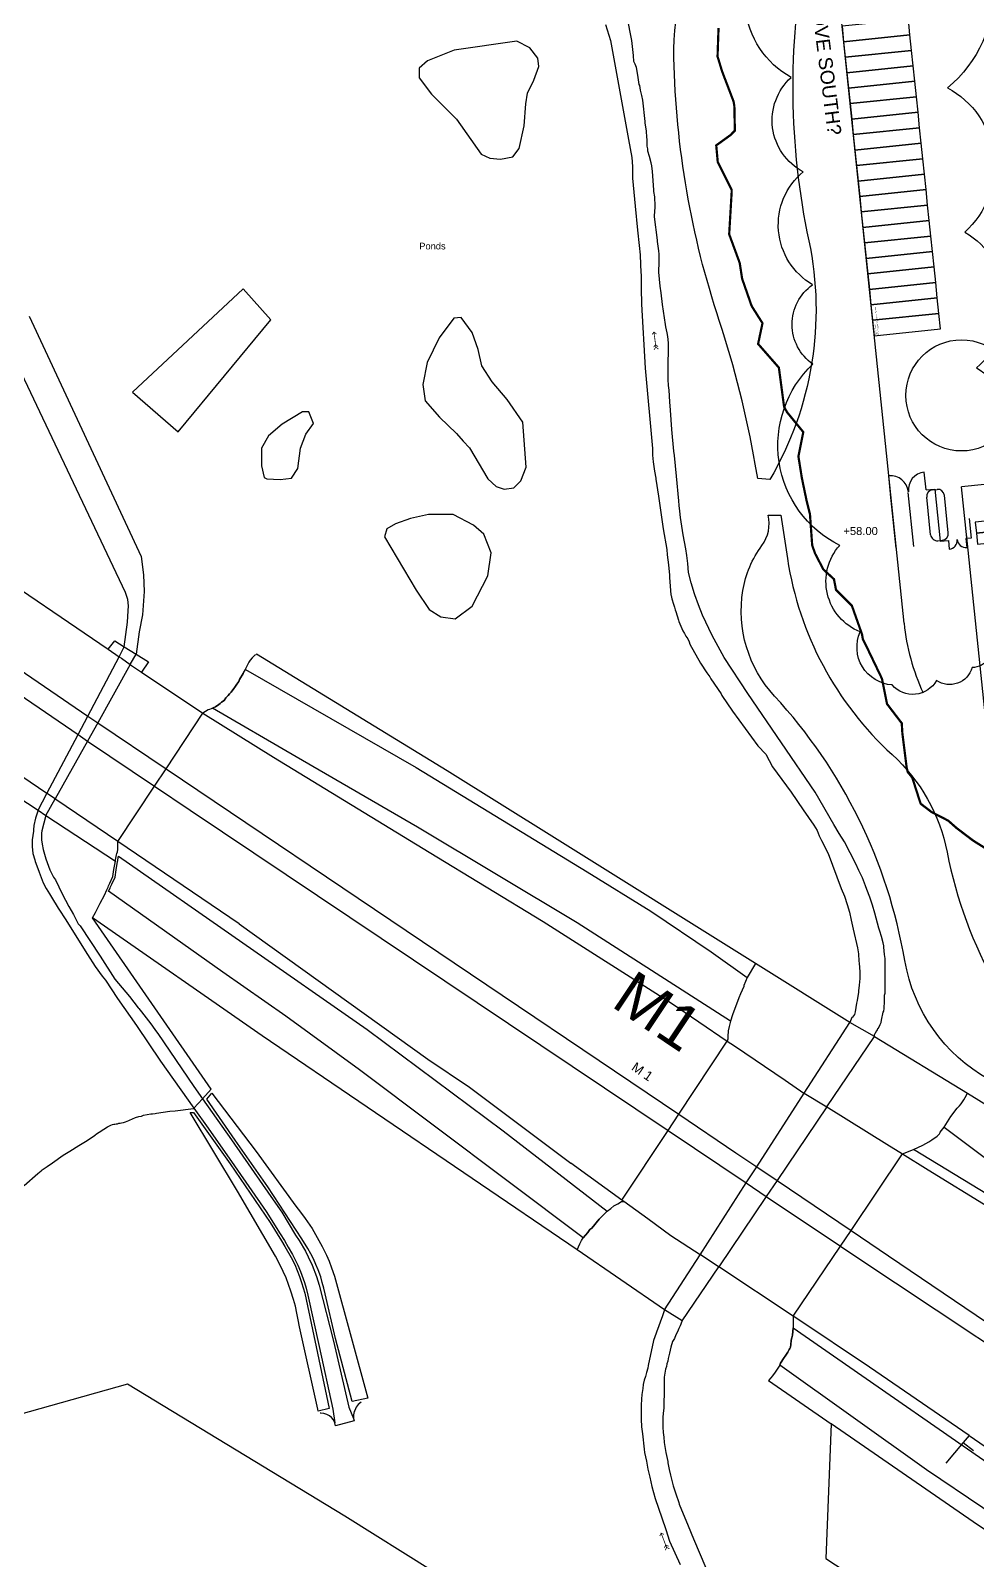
# Model space of a CAD drawing. Header units: millimetres. Extents: x 111502 to 977541, y 8702 to 1044108.
# Drawn here: x 488641.7 to 488854.7, y 241031.7 to 241375.8 of the extents above; entities that cross this region are included whole.
import ezdxf

# ---------------------------------------------------------------- set-up
doc = ezdxf.new("R2010")
doc.units = ezdxf.units.MM
doc.header["$LTSCALE"] = 0.25
doc.linetypes.add('DASHED2', pattern=[9.525, 6.35, -3.175])
for name, color, linetype in [('E HVSS As Laid HV', 10, 'Continuous'), ('X HVSS Site Background', 8, 'Continuous'), ('X HVSS Site Outline', 210, 'Continuous')]:
    doc.layers.add(name, color=color, linetype=linetype)
doc.styles.add('Arial', font='arial.ttf')
doc.styles.add('OS Master Map$1$Standard', font='txt')
doc.styles.add('Proposed Employment Area - 11-089-MP013-01a$0$1000T18R', font='arial.ttf', dxfattribs={"height": 1800})
doc.styles.add('Proposed Employment Area - 11-089-MP013-01a$0$1250T25R', font='arial.ttf', dxfattribs={"height": 3125})
doc.styles.add('Proposed Employment Area - 11-089-MP013-01a$0$Standard', font='txt')

# ---------------------------------------------------------------- blocks, each defined once
blk = doc.blocks.new('Proposed Commercial Boundary - 09.02.22')
at = {"layer": 'X HVSS Site Outline', "const_width": 500}
blk.add_lwpolyline([(488859412, 241190000), (488853636, 241193636), (488850000, 241196400), (488848085, 241198085), (488844375, 241200000), (488841892, 241201892), (488840000, 241207778), (488839000, 241209000), (488838750, 241210000), (488837778, 241217778), (488837647, 241220000), (488834333, 241224333), (488833200, 241230000), (488830000, 241236667), (488828889, 241238889), (488828710, 241240000), (488826429, 241246429), (488822857, 241250000), (488822400, 241252400), (488820000, 241254615), (488818158, 241258158), (488817500, 241260000), (488817000, 241267000), (488816250, 241270000), (488815172, 241275172), (488814400, 241280000), (488815500, 241285500), (488811818, 241290000), (488811176, 241291176), (488810000, 241300000), (488805333, 241305333), (488806316, 241310000), (488803871, 241313871), (488801739, 241320000), (488801189, 241323562), (488798824, 241330000), (488799375, 241339375), (488799375, 241340000), (488796250, 241346250), (488795909, 241350000), (488799140, 241352334), (488800102, 241353321), (488799989, 241358895), (488799779, 241359972), (488797239, 241366626), (488796207, 241370000), (488796429, 241376429)], dxfattribs=at)
blk = doc.blocks.new('commercial background')
at = {"layer": 'X HVSS Site Background'}
for p, q in [((325.47, 771.58), (300.67, 1010.3)), ((330.45, 801.55), (330.03, 805.56)), ((372.19, 805.76), (338.37, 802.24)), ((322.44, 800.72), (322.02, 804.73)), ((339.56, 790.81), (338.37, 802.24)), ((323.72, 788.43), (322.45, 800.59)), ((327.7, 788.84), (326.43, 801)), ((331.44, 791.47), (330.57, 799.93)), ((331.9, 801.57), (332.9, 801.68)), ((335.42, 791.88), (334.54, 800.34)), ((339.47, 791.62), (344.58, 742.45)), ((333.09, 790.13), (334.09, 790.24)), ((335.44, 790.18), (335.64, 788.21)), ((339.38, 790.59), (339.58, 788.62))]:
    blk.add_line(p, q, dxfattribs=at)
at = {"layer": 'X HVSS Site Background', "flags": 128}
for points in [[(286.47, 1032.75, -0.520567), (308.79, 1027.04, -0.520567), (322.93, 1005.47, -0.520567), (326.85, 977.65, -0.520567), (332.11, 937.03, -0.520567), (335.23, 892.04, -0.520567), (339.12, 859.56, -0.520567), (341.77, 829.03, -0.520567), (343.54, 802.02, -0.520567)], [(345.04, 767.74, -0.520567), (340.76, 761.6, -0.520567), (332.78, 758.7, -0.520567), (322.8, 757.67, -0.520567), (315.61, 769.61, -0.520567), (311, 789.07, -0.520567), (304.96, 829.86, -0.520567), (304.91, 847.72, -0.520567), (302.79, 873.14, -0.520567), (300.07, 894.35, -0.520567), (296.64, 927.39, -0.520567), (294.56, 959.8, -0.520567), (291.61, 980.72, -0.520567), (288.81, 997.78, -0.520567), (286.47, 1032.75)]]:
    blk.add_lwpolyline(points, format="xyb", dxfattribs=at)
for points in [[(276.32, 999.47), (282.5, 1000.09), (284.36, 989.43, 0.0856), (298.97, 948.58, -0.176363), (303.26, 922.83, 0.098355), (304.05, 857.57, -0.187283), (295.27, 803.91), (292.56, 804.1), (291.99, 807.37, 0.037416), (283.91, 839.64, -0.074801), (273.69, 898.77, -0.155271), (282.73, 929.46, 0.258037), (286.22, 968.39, -0.053679)], [(297.76, 795.91), (299.25, 786.09, 0.171396), (322.8, 742, -0.159917), (335.16, 720.05, 0.156852), (365.87, 664.74, 0.097544), (417.35, 632.59, -0.054249), (451.83, 614.97, 0.023813), (579.38, 539.73, -0.001199), (626.62, 514.66, 0.174027), (653.07, 510.79, -0.373243), (665.69, 503.63, -0.328516), (661.28, 489.05, -0.195571), (642.71, 484.19, -0.210652), (626.96, 493.75, 0.114792), (578.8, 537.05, 0.018282), (509.97, 571.78, -0.045174), (422.04, 622.23, 0.022915), (380.93, 648.31, 0.002072), (344.51, 668.94, -0.226002), (325.65, 695.65, 0.144624), (296.32, 755.19, -0.231368), (289.22, 778.95, -0.118362), (293.5, 789.05, 0.21791), (294.92, 795.86)]]:
    blk.add_lwpolyline(points, format="xyb", close=True, dxfattribs=at)
at = {"layer": 'X HVSS Site Background'}
for points in [[(311.88, 902.38), (326.8, 903.93), (326.44, 907.41), (311.52, 905.86)], [(312.24, 898.9), (327.16, 900.45), (326.8, 903.93), (311.88, 902.38)], [(312.6, 895.42), (327.52, 896.97), (327.16, 900.45), (312.24, 898.9)], [(312.96, 891.94), (327.88, 893.49), (327.52, 896.97), (312.6, 895.42)], [(313.33, 888.46), (328.25, 890.01), (327.88, 893.49), (312.96, 891.94)], [(313.69, 884.98), (328.61, 886.53), (328.25, 890.01), (313.33, 888.46)], [(314.05, 881.49), (328.97, 883.04), (328.61, 886.53), (313.69, 884.98)], [(314.41, 878.01), (329.33, 879.56), (328.97, 883.04), (314.05, 881.49)], [(314.77, 874.53), (329.69, 876.08), (329.33, 879.56), (314.41, 878.01)], [(315.13, 871.05), (330.05, 872.6), (329.69, 876.08), (314.77, 874.53)], [(315.5, 867.57), (330.42, 869.12), (330.05, 872.6), (315.13, 871.05)], [(315.86, 864.09), (330.78, 865.64), (330.42, 869.12), (315.5, 867.57)], [(316.22, 860.61), (331.14, 862.16), (330.78, 865.64), (315.86, 864.09)], [(316.58, 857.13), (331.5, 858.68), (331.14, 862.16), (316.22, 860.61)], [(316.94, 853.64), (331.86, 855.19), (331.5, 858.68), (316.58, 857.13)], [(317.3, 850.16), (332.22, 851.71), (331.86, 855.19), (316.94, 853.64)], [(317.67, 846.68), (332.59, 848.23), (332.22, 851.71), (317.3, 850.16)], [(318.03, 843.2), (332.95, 844.75), (332.59, 848.23), (317.67, 846.68)], [(318.39, 839.72), (333.31, 841.27), (332.95, 844.75), (318.03, 843.2)], [(318.75, 836.24), (333.67, 837.79), (333.31, 841.27), (318.39, 839.72)], [(341.75, 791.84), (346.72, 792.35), (346.47, 794.84), (341.49, 794.32)], [(342.01, 789.35), (346.98, 789.87), (346.72, 792.35), (341.75, 791.84)]]:
    blk.add_lwpolyline(points, close=True, dxfattribs=at)
for points in [[(330.45, 801.55), (332.39, 801.75), (333.61, 789.99), (335.44, 790.18)], [(340.11, 795.15), (340.57, 790.71), (339.38, 790.59)]]:
    blk.add_lwpolyline(points, dxfattribs=at)
blk.add_circle((338.39, 822.82), 12.5, dxfattribs=at)
for centre, radius, start, end in [((330.45, 801.55), 4.03, 95.9302, 185.9302), ((322.44, 800.72), 4.03, 5.9302, 95.9302), ((332.06, 800.08), 1.5, 95.9302, 185.9302), ((333.05, 800.18), 1.5, 5.9302, 95.9302), ((333.93, 791.73), 1.5, 275.9302, 5.9302), ((332.94, 791.63), 1.5, 185.9302, 275.9302), ((335.44, 790.18), 1.98, 275.9302, 5.9302), ((339.38, 790.59), 1.98, 185.9302, 275.9302), ((375.2, 776.74), 50, 185.9313, 204.6327)]:
    blk.add_arc(centre, radius, start, end, dxfattribs=at)
at = {"layer": 'X HVSS Site Background', "insert": (299.63, 975.93), "char_height": 3.125, "attachment_point": 1, "rotation": 277.1347, "style": 'Proposed Employment Area - 11-089-MP013-01a$0$1250T25R'}
blk.add_mtext_dynamic_manual_height_columns('CAN THE BANK IN THIS AREA MOVE SOUTH?', width=130.4842, gutter_width=15.62, heights=[0], dxfattribs=at)
at = {"layer": 'X HVSS Site Background', "insert": (319.04, 836.4), "char_height": 0.3, "width": 3.6546, "attachment_point": 1, "rotation": 95.9302, "style": 'Proposed Employment Area - 11-089-MP013-01a$0$Standard'}
blk.add_mtext('No. of Trailer Parking Spaces: ', dxfattribs=at)
at = {"layer": 'X HVSS Site Background', "insert": (311.82, 793.21), "char_height": 1.8, "attachment_point": 1, "style": 'Proposed Employment Area - 11-089-MP013-01a$0$1000T18R'}
blk.add_mtext_dynamic_manual_height_columns('+{\\fArial|b0|i0|c238|p34;58.}00', width=14.77, gutter_width=9, heights=[0], dxfattribs=at)
at = {"layer": 'X HVSS Site Background', "style": 'Proposed Employment Area - 11-089-MP013-01a$0$Standard'}
for p, rotation in [((485.88, 899.5), 95.9302), ((729.37, 850.69), 240.5366), ((319.53, 839.47), 95.9302), ((520.9, 756.6), 330.4683), ((1582.14, 507.49), 240.4683), ((1846.75, 293.1), 209.3143), ((1096.5, 265.37), 60.4683)]:
    blk.add_attdef('NOOFPARKINGSPACES', p, '', height=0.3, rotation=rotation, dxfattribs=at)
blk = doc.blocks.new('OS Master Map$1$OSS6')
at = {"color": 8, "true_color": 0x707070, "const_width": 0.174, "flags": 128}
for points in [[(0.5, 0.5), (0, 0), (0.5, -0.5)], [(0, 0), (3.438, 0)], [(3.35, 0.5), (2.85, 0), (3.35, -0.5)], [(3.938, 0.5), (3.438, 0), (3.938, -0.5)]]:
    blk.add_lwpolyline(points, dxfattribs=at)
blk = doc.blocks.new('OS MAP 060722')
at = {"layer": 'X HVSS Site Background', "flags": 128}
for points in [[(-39.58, 2250.89), (-38.48, 2247.29), (-38.48, 2247.29), (-34.88, 2227.49), (-34.88, 2227.49), (-34.38, 2224.99), (-34.38, 2224.99), (-33.68, 2220.99), (-33.68, 2220.99), (-33.58, 2219.99), (-33.58, 2219.99), (-33.48, 2218.89), (-33.48, 2218.89), (-33.48, 2216.29), (-33.48, 2216.29), (-32.88, 2209.99), (-32.88, 2209.99), (-32.38, 2204.59), (-32.38, 2204.59), (-31.98, 2201.19), (-31.98, 2201.19), (-31.78, 2199.09), (-31.78, 2199.09), (-31.68, 2196.89), (-31.68, 2196.89), (-31.68, 2196.59), (-31.68, 2196.59), (-31.58, 2194.29), (-31.58, 2194.29), (-31.58, 2191.49), (-31.58, 2191.49), (-31.48, 2187.99), (-31.48, 2187.99), (-30.68, 2173.59), (-30.68, 2173.59), (-28.98, 2155.49), (-28.98, 2155.49), (-28.98, 2153.99), (-28.98, 2153.99), (-28.88, 2152.49), (-28.88, 2152.49), (-28.58, 2150.39), (-28.58, 2150.39), (-28.28, 2148.79), (-28.28, 2148.79), (-28.28, 2148.59), (-28.28, 2148.59), (-27.68, 2144.79), (-27.68, 2144.79), (-26.58, 2137.39), (-26.58, 2137.39), (-25.78, 2132.79), (-25.78, 2132.79), (-25.68, 2131.59), (-25.68, 2131.59), (-25.38, 2129.29), (-25.38, 2129.29), (-25.18, 2126.99), (-25.18, 2126.99), (-25.18, 2126.49), (-25.18, 2126.49), (-24.88, 2122.59), (-24.88, 2122.59), (-24.78, 2122.39), (-24.78, 2122.39), (-24.68, 2121.69), (-24.68, 2121.69), (-24.28, 2120.49), (-24.28, 2120.49), (-24.08, 2119.79), (-24.08, 2119.79), (-23.88, 2119.19), (-23.88, 2119.19), (-23.78, 2118.79), (-23.78, 2118.79), (-23.18, 2116.89), (-23.18, 2116.89), (-23.08, 2116.59), (-23.08, 2116.59), (-22.18, 2114.49), (-22.18, 2114.49), (-21.78, 2113.89), (-21.78, 2113.89), (-21.48, 2113.29), (-21.48, 2113.29), (-21.08, 2112.69), (-21.08, 2112.69), (-20.78, 2111.99), (-20.78, 2111.99), (-20.58, 2111.49), (-20.58, 2111.49), (-18.18, 2107.19), (-18.18, 2107.19), (-16.78, 2104.99), (-16.78, 2104.99), (-16.08, 2104.09), (-16.08, 2104.09), (-15.88, 2103.69), (-15.88, 2103.69), (-13.58, 2100.29), (-13.58, 2100.29), (-13.38, 2099.89), (-13.38, 2099.89), (-10.98, 2096.39), (-10.98, 2096.39), (-5.28, 2088.59), (-5.28, 2088.59), (-3.48, 2086.69), (-3.48, 2086.69), (-1.98, 2083.89), (-1.98, 2083.89), (2.22, 2078.19), (2.22, 2078.19), (4.92, 2074.19), (4.92, 2074.19), (7.32, 2070.79), (7.32, 2070.79), (8.02, 2069.59), (8.02, 2069.59), (8.52, 2068.39), (8.52, 2068.39), (9.02, 2067.29), (9.02, 2067.29), (10.52, 2064.39), (10.52, 2064.39), (13.42, 2056.49), (13.42, 2056.49), (14.22, 2054.79), (14.22, 2054.79), (14.82, 2052.89), (14.82, 2052.89), (15.32, 2051.19), (15.32, 2051.19), (15.72, 2049.39), (15.72, 2049.39), (16.12, 2047.39), (16.12, 2047.39), (17.12, 2043.19), (17.12, 2043.19), (17.32, 2041.79), (17.32, 2041.79), (17.42, 2040.19), (17.42, 2040.19), (17.52, 2039.69), (17.52, 2039.69), (17.62, 2037.79), (17.62, 2037.79), (17.62, 2036.29), (17.62, 2036.29), (17.52, 2034.79), (17.52, 2034.79), (17.32, 2033.49), (17.32, 2033.49), (17.32, 2033.19), (17.32, 2033.19), (17.02, 2031.29), (17.02, 2031.29), (16.92, 2030.69), (16.92, 2030.69), (16.62, 2028.79), (16.62, 2028.79), (16.42, 2028.19), (16.42, 2028.19), (16.02, 2027.59), (16.02, 2027.59), (15.82, 2027.49), (15.82, 2027.49), (15.37, 2026.39)], [(20.92, 2023.19), (20.92, 2023.59), (20.92, 2023.59), (21.12, 2023.99), (21.12, 2023.99), (21.22, 2024.09), (21.22, 2024.09), (21.42, 2024.49), (21.42, 2024.49), (21.52, 2024.59), (21.52, 2024.59), (21.72, 2024.99), (21.72, 2024.99), (21.82, 2025.09), (21.82, 2025.09), (22.22, 2025.89), (22.22, 2025.89), (22.42, 2026.39), (22.42, 2026.39), (22.52, 2026.89), (22.52, 2026.89), (22.62, 2027.29), (22.62, 2027.29), (22.82, 2028.29), (22.82, 2028.29), (22.92, 2028.69), (22.92, 2028.69), (23.02, 2028.89), (23.02, 2028.89), (23.12, 2029.49), (23.12, 2029.49), (23.12, 2029.99), (23.12, 2029.99), (23.22, 2030.69), (23.22, 2030.69), (23.22, 2032.49), (23.22, 2032.49), (23.32, 2032.99), (23.32, 2032.99), (23.32, 2040.79), (23.32, 2040.79), (23.22, 2041.69), (23.22, 2041.69), (23.02, 2043.29), (23.02, 2043.29), (23.02, 2043.59), (23.02, 2043.59), (22.92, 2044.29), (22.92, 2044.29), (22.52, 2045.69), (22.52, 2045.69), (22.12, 2046.89), (22.12, 2046.89), (21.92, 2047.59), (21.92, 2047.59), (21.02, 2050.99), (21.02, 2050.99), (20.52, 2052.79), (20.52, 2052.79), (19.92, 2054.59), (19.92, 2054.59), (19.22, 2056.29), (19.22, 2056.29), (18.92, 2057.09), (18.92, 2057.09), (18.22, 2058.89), (18.22, 2058.89), (17.42, 2060.59), (17.42, 2060.59), (16.72, 2062.09), (16.72, 2062.09), (14.22, 2066.99), (14.22, 2066.99), (13.02, 2068.89), (13.02, 2068.89), (11.82, 2070.89), (11.82, 2070.89), (7.62, 2078.19), (7.62, 2078.19), (-7.58, 2100.39), (-7.58, 2100.39), (-12.88, 2108.49), (-12.88, 2108.49), (-15.58, 2113.39), (-15.58, 2113.39), (-17.78, 2117.99), (-17.78, 2117.99), (-18.68, 2120.29), (-18.68, 2120.29), (-19.48, 2122.59), (-19.48, 2122.59), (-19.58, 2122.79), (-19.58, 2122.79), (-20.28, 2125.29), (-20.28, 2125.29), (-20.88, 2127.59), (-20.88, 2127.59), (-21.08, 2129.59), (-21.08, 2129.59), (-21.28, 2131.39), (-21.28, 2131.39), (-21.48, 2132.89), (-21.48, 2132.89), (-22.08, 2136.09), (-22.08, 2136.09), (-22.68, 2139.99), (-22.68, 2139.99), (-22.88, 2141.39), (-22.88, 2141.39), (-22.98, 2142.69), (-22.98, 2142.69), (-23.08, 2143.69), (-23.08, 2143.69), (-23.58, 2149.29), (-23.58, 2149.29), (-24.08, 2153.89), (-24.08, 2153.89), (-24.18, 2154.89), (-24.18, 2154.89), (-24.68, 2159.79), (-24.68, 2159.79), (-24.98, 2164.09), (-24.98, 2164.09), (-25.08, 2165.99), (-25.08, 2165.99), (-25.28, 2168.59), (-25.28, 2168.59), (-25.38, 2169.69), (-25.38, 2169.69), (-25.48, 2170.99), (-25.48, 2170.99), (-25.48, 2174.79), (-25.48, 2174.79), (-25.38, 2177.39), (-25.38, 2177.39), (-25.38, 2179.29), (-25.38, 2179.29), (-25.58, 2180.69), (-25.58, 2180.69), (-25.68, 2181.49), (-25.68, 2181.49), (-25.88, 2182.19), (-25.88, 2182.19), (-25.98, 2182.89), (-25.98, 2182.89), (-26.08, 2183.39), (-26.08, 2183.39), (-26.78, 2187.89), (-26.78, 2187.89), (-27.08, 2190.49), (-27.08, 2190.49), (-27.28, 2191.99), (-27.28, 2191.99), (-27.58, 2195.19), (-27.58, 2195.19), (-27.58, 2195.99), (-27.58, 2195.99), (-27.48, 2196.69), (-27.48, 2196.69), (-27.48, 2199.19), (-27.48, 2199.19), (-27.58, 2199.99), (-27.58, 2199.99), (-27.88, 2202.09), (-27.88, 2202.09), (-27.88, 2202.39), (-27.88, 2202.39), (-28.58, 2207.59), (-28.58, 2207.59), (-28.58, 2208.09), (-28.58, 2208.09), (-28.48, 2208.59), (-28.48, 2208.59), (-28.48, 2209.09), (-28.48, 2209.09), (-28.38, 2209.49), (-28.38, 2209.49), (-28.38, 2210.79), (-28.38, 2210.79), (-28.48, 2211.39), (-28.48, 2211.39), (-28.48, 2212.09), (-28.48, 2212.09), (-28.68, 2213.29), (-28.68, 2213.29), (-28.68, 2213.69), (-28.68, 2213.69), (-28.98, 2217.79), (-28.98, 2217.79), (-29.18, 2219.09), (-29.18, 2219.09), (-29.28, 2219.79), (-29.28, 2219.79), (-29.68, 2221.19), (-29.68, 2221.19), (-30.08, 2222.39), (-30.08, 2222.39), (-30.08, 2222.89), (-30.08, 2222.89), (-30.18, 2223.49), (-30.18, 2223.49), (-30.18, 2225.09), (-30.18, 2225.09), (-30.28, 2225.49), (-30.28, 2225.49), (-30.38, 2226.99), (-30.38, 2226.99), (-30.68, 2228.69), (-30.68, 2228.69), (-30.68, 2229.09), (-30.68, 2229.09), (-31.18, 2233.89), (-31.18, 2233.89), (-31.38, 2234.89), (-31.38, 2234.89), (-31.68, 2236.09), (-31.68, 2236.09), (-31.88, 2237.19), (-31.88, 2237.19), (-31.98, 2237.39), (-31.98, 2237.39), (-32.28, 2239.49), (-32.28, 2239.49), (-32.58, 2241.19), (-32.58, 2241.19), (-32.78, 2241.59), (-32.78, 2241.59), (-32.88, 2241.99), (-32.88, 2241.99), (-33.18, 2242.59), (-33.18, 2242.59), (-33.28, 2243.89), (-33.28, 2243.89), (-33.68, 2247.29), (-33.68, 2247.29), (-34.68, 2252.59)], [(-73.07, 2229.56), (-67.58, 2221.7), (-67.58, 2221.7), (-65.57, 2220.79), (-65.57, 2220.79), (-63.19, 2220.6), (-63.19, 2220.6), (-60.45, 2221.15), (-60.45, 2221.15), (-58.99, 2222.98), (-58.99, 2222.98), (-57.89, 2228.1), (-57.89, 2228.1), (-57.52, 2233.04), (-57.52, 2233.04), (-57.16, 2235.41), (-57.16, 2235.41), (-55.7, 2238.34), (-55.7, 2238.34), (-54.6, 2241.45), (-54.6, 2241.45), (-54.78, 2243.28), (-54.78, 2243.28), (-56.61, 2245.65), (-56.61, 2245.65), (-59.54, 2247.12), (-59.54, 2247.12), (-73.62, 2245.1), (-73.62, 2245.1), (-79.65, 2242.73), (-79.65, 2242.73), (-81.48, 2241.08), (-81.48, 2241.08), (-81.48, 2238.89), (-81.48, 2238.89), (-78.74, 2235.23), (-78.74, 2235.23), (-73.07, 2229.56)], [(-121.1, 2191.41), (-145.97, 2168.19), (-145.97, 2168.19), (-135.73, 2159.23), (-135.73, 2159.23), (-114.88, 2184.46), (-114.88, 2184.46), (-121.1, 2191.41)], [(-147.83, 2110.84), (-147.07, 2116.4), (-147.07, 2116.4), (-146.92, 2119), (-146.92, 2119), (-146.9, 2120.08), (-146.9, 2120.08), (-147.02, 2121.53), (-147.02, 2121.53), (-147.59, 2123.13), (-147.59, 2123.13), (-175.86, 2182.53)], [(-169.23, 2185.25), (-144.06, 2131.18), (-144.06, 2131.18), (-143.49, 2127.08), (-143.49, 2127.08), (-143.34, 2123.33), (-143.34, 2123.33), (-143.77, 2118.1), (-143.77, 2118.1), (-144.5, 2114.25), (-144.5, 2114.25), (-145.18, 2109.19)], [(-70.16, 2155.68), (-66.06, 2148.66), (-66.06, 2148.66), (-64.16, 2146.91), (-64.16, 2146.91), (-62.41, 2146.32), (-62.41, 2146.32), (-60.21, 2146.61), (-60.21, 2146.61), (-58.6, 2148.22), (-58.6, 2148.22), (-57.43, 2151.29), (-57.43, 2151.29), (-58.16, 2161.39), (-58.16, 2161.39), (-61.68, 2166.51), (-61.68, 2166.51), (-65.04, 2170.46), (-65.04, 2170.46), (-67.38, 2174.11), (-67.38, 2174.11), (-68.26, 2177.77), (-68.26, 2177.77), (-69.57, 2181.57), (-69.57, 2181.57), (-72.06, 2184.94), (-72.06, 2184.94), (-73.67, 2184.79), (-73.67, 2184.79), (-77.03, 2180.4), (-77.03, 2180.4), (-79.67, 2174.84), (-79.67, 2174.84), (-80.69, 2169.87), (-80.69, 2169.87), (-80.11, 2166.21), (-80.11, 2166.21), (-76.89, 2162.56), (-76.89, 2162.56), (-73.09, 2158.9), (-73.09, 2158.9), (-71.62, 2157.15), (-71.62, 2157.15), (-70.16, 2155.68)], [(-115.8, 2148.66), (-112.73, 2148.51), (-112.73, 2148.51), (-110.24, 2148.81), (-110.24, 2148.81), (-108.78, 2151), (-108.78, 2151), (-108.19, 2155.54), (-108.19, 2155.54), (-107.02, 2158.75), (-107.02, 2158.75), (-105.27, 2161.09), (-105.27, 2161.09), (-106.29, 2163.73), (-106.29, 2163.73), (-107.75, 2163.73), (-107.75, 2163.73), (-112.29, 2160.95), (-112.29, 2160.95), (-115.36, 2158.32), (-115.36, 2158.32), (-116.97, 2155.54), (-116.97, 2155.54), (-116.97, 2151.59), (-116.97, 2151.59), (-116.38, 2148.95), (-116.38, 2148.95), (-115.8, 2148.66)], [(-89.32, 2135.64), (-82.15, 2123.65), (-82.15, 2123.65), (-79.23, 2119.26), (-79.23, 2119.26), (-76.6, 2117.65), (-76.6, 2117.65), (-73.38, 2117.21), (-73.38, 2117.21), (-69.57, 2119.99), (-69.57, 2119.99), (-66.06, 2126.87), (-66.06, 2126.87), (-65.33, 2131.99), (-65.33, 2131.99), (-66.94, 2136.23), (-66.94, 2136.23), (-69.28, 2138.28), (-69.28, 2138.28), (-73.82, 2140.62), (-73.82, 2140.62), (-79.38, 2140.62), (-79.38, 2140.62), (-83.47, 2139.74), (-83.47, 2139.74), (-86.84, 2138.57), (-86.84, 2138.57), (-88.74, 2137.4), (-88.74, 2137.4), (-89.32, 2135.64)], [(-179.95, 2129.7), (-151.48, 2110.34)], [(-179.95, 2129.7), (-151.48, 2110.34)], [(-188.19, 2117.27), (-156.05, 2095.28), (-156.05, 2095.28), (-153.81, 2093.77), (-153.81, 2093.77), (-138.44, 2083.42)], [(-190.77, 2113.38), (-158.24, 2091.12), (-158.24, 2091.12), (-156.11, 2089.68), (-156.11, 2089.68), (-141.03, 2079.52)], [(-151.48, 2110.34), (-149.98, 2112.19), (-149.98, 2112.19), (-147.83, 2110.84)], [(-151.48, 2110.34), (-148.99, 2108.64)], [(-148.99, 2108.64), (-147.83, 2110.84)], [(-147.83, 2110.84), (-146.53, 2110.04), (-146.53, 2110.04), (-145.18, 2109.19)], [(-165.22, 2077.89), (-158.24, 2091.12), (-158.24, 2091.12), (-156.05, 2095.28), (-156.05, 2095.28), (-148.99, 2108.64)], [(-146.47, 2106.89), (-153.81, 2093.77), (-153.81, 2093.77), (-156.11, 2089.68), (-156.11, 2089.68), (-163.4, 2076.65)], [(-148.99, 2108.64), (-148.48, 2108.29), (-148.48, 2108.29), (-146.47, 2106.89)], [(-146.47, 2106.89), (-145.18, 2109.19)], [(-146.47, 2106.89), (-146.18, 2106.69), (-146.18, 2106.69), (-143.93, 2105.19)], [(-145.18, 2109.19), (-142.38, 2107.49), (-142.38, 2107.49), (-143.93, 2105.19)], [(-5.83, 2039.64), (-51.08, 2067.89), (-51.08, 2067.89), (-75.18, 2082.99), (-75.18, 2082.99), (-118.08, 2109.19), (-118.08, 2109.19), (-118.18, 2109.09), (-118.18, 2109.09), (-118.48, 2108.99), (-118.48, 2108.99), (-119.08, 2108.39), (-119.08, 2108.39), (-119.48, 2107.89), (-119.48, 2107.89), (-119.78, 2107.39), (-119.78, 2107.39), (-121.08, 2104.89), (-121.08, 2104.89), (-121.88, 2103.49), (-121.88, 2103.49), (-122.08, 2103.09), (-122.08, 2103.09), (-122.48, 2102.49), (-122.48, 2102.49), (-122.98, 2101.79), (-122.98, 2101.79), (-123.18, 2101.49), (-123.18, 2101.49), (-123.78, 2100.69), (-123.78, 2100.69), (-124.18, 2100.29), (-124.18, 2100.29), (-124.48, 2099.89), (-124.48, 2099.89), (-124.98, 2099.39), (-124.98, 2099.39), (-125.38, 2098.79), (-125.38, 2098.79), (-125.98, 2098.39), (-125.98, 2098.39), (-126.28, 2098.09), (-126.28, 2098.09), (-126.88, 2097.69), (-126.88, 2097.69), (-126.98, 2097.59), (-126.98, 2097.59), (-127.28, 2097.39), (-127.28, 2097.39), (-127.68, 2097.19), (-127.68, 2097.19), (-127.98, 2097.09), (-127.98, 2097.09), (-128.28, 2096.89), (-128.28, 2096.89), (-128.68, 2096.79), (-128.68, 2096.79), (-128.98, 2096.69), (-128.98, 2096.69), (-130.13, 2095.94)], [(-143.93, 2105.19), (-130.13, 2095.94)], [(-143.93, 2105.19), (-130.13, 2095.94)], [(-127.98, 2097.09), (-127.68, 2097.19), (-127.68, 2097.19), (-127.28, 2097.39), (-127.28, 2097.39), (-126.98, 2097.59), (-126.98, 2097.59), (-126.88, 2097.69), (-126.88, 2097.69), (-126.28, 2098.09), (-126.28, 2098.09), (-125.98, 2098.39), (-125.98, 2098.39), (-125.38, 2098.79), (-125.38, 2098.79), (-124.98, 2099.39), (-124.98, 2099.39), (-124.48, 2099.89), (-124.48, 2099.89), (-124.18, 2100.29), (-124.18, 2100.29), (-123.78, 2100.69), (-123.78, 2100.69), (-123.18, 2101.49), (-123.18, 2101.49), (-122.98, 2101.79), (-122.98, 2101.79), (-122.48, 2102.49), (-122.48, 2102.49), (-122.08, 2103.09), (-122.08, 2103.09), (-121.88, 2103.49), (-121.88, 2103.49), (-121.08, 2104.89), (-121.08, 2104.89), (-120.98, 2104.99), (-120.98, 2104.99), (-120.58, 2105.79), (-120.58, 2105.79), (-82.18, 2083.69), (-82.18, 2083.69), (-43.68, 2060.29), (-43.68, 2060.29), (-29.38, 2051.39), (-29.38, 2051.39), (-15.78, 2042.29), (-15.78, 2042.29), (-7.68, 2036.49), (-7.68, 2036.49), (-8.48, 2034.69), (-8.48, 2034.69), (-8.48, 2034.49), (-8.48, 2034.49), (-9.18, 2032.79), (-9.18, 2032.79), (-9.58, 2031.89), (-9.58, 2031.89), (-10.98, 2028.09), (-10.98, 2028.09), (-11.48, 2026.69)], [(-165.22, 2077.89), (-199.08, 2100.84)], [(-204.61, 2098.66), (-167.23, 2074.09)], [(-11.48, 2026.69), (-45.98, 2048.79), (-45.98, 2048.79), (-81.88, 2070.29), (-81.88, 2070.29), (-109.18, 2086.09), (-109.18, 2086.09), (-127.98, 2097.09)], [(-138.44, 2083.42), (-130.13, 2095.94)], [(-130.13, 2095.94), (-114.28, 2086.04)], [(-114.28, 2086.04), (-79.28, 2064.69), (-79.28, 2064.69), (-53.58, 2049.09), (-53.58, 2049.09), (-24.98, 2030.89)], [(-141.03, 2079.52), (-138.44, 2083.42)], [(-138.44, 2083.42), (-23.09, 2005.71)], [(-149.28, 2067.09), (-141.03, 2079.52)], [(-141.03, 2079.52), (-132.98, 2074.09), (-132.98, 2074.09), (-25.51, 2002.06)], [(-167.23, 2074.09), (-165.22, 2077.89)], [(-165.48, 2072.94), (-163.4, 2076.65)], [(-163.4, 2076.65), (-165.08, 2077.79), (-165.08, 2077.79), (-165.22, 2077.89)], [(-149.28, 2067.09), (-163.23, 2076.54), (-163.23, 2076.54), (-163.4, 2076.65)], [(-167.23, 2074.09), (-167.83, 2072.29), (-167.83, 2072.29), (-168.18, 2070.69), (-168.18, 2070.69), (-168.28, 2069.69), (-168.28, 2069.69), (-168.28, 2069.39), (-168.28, 2069.39), (-168.58, 2067.49), (-168.58, 2067.49), (-168.58, 2065.99), (-168.58, 2065.99), (-168.38, 2064.39), (-168.38, 2064.39), (-167.98, 2062.99), (-167.98, 2062.99), (-167.88, 2062.59), (-167.88, 2062.59), (-167.08, 2060.39), (-167.08, 2060.39), (-166.98, 2060.19), (-166.98, 2060.19), (-166.08, 2057.79), (-166.08, 2057.79), (-165.38, 2056.49), (-165.38, 2056.49), (-164.68, 2055.29), (-164.68, 2055.29), (-164.18, 2054.59), (-164.18, 2054.59), (-162.68, 2052.09), (-162.68, 2052.09), (-162.58, 2051.89), (-162.58, 2051.89), (-160.98, 2049.49), (-160.98, 2049.49), (-157.78, 2044.29), (-157.78, 2044.29), (-156.08, 2041.69), (-156.08, 2041.69), (-154.38, 2038.99), (-154.38, 2038.99), (-152.78, 2036.79), (-152.78, 2036.79), (-152.08, 2035.89), (-152.08, 2035.89), (-149.38, 2031.79), (-149.38, 2031.79), (-145.08, 2025.69), (-145.08, 2025.69), (-139.68, 2017.69), (-139.68, 2017.69), (-132.18, 2007.1)], [(-167.23, 2074.09), (-165.48, 2072.94)], [(-165.48, 2072.94), (-166.38, 2069.49), (-166.38, 2069.49), (-166.48, 2068.99), (-166.48, 2068.99), (-166.48, 2067.49), (-166.48, 2067.49), (-166.28, 2066.49), (-166.28, 2066.49), (-166.08, 2065.29), (-166.08, 2065.29), (-165.48, 2063.19), (-165.48, 2063.19), (-164.58, 2060.69), (-164.58, 2060.69), (-163.78, 2059.09), (-163.78, 2059.09), (-163.28, 2058.49), (-163.28, 2058.49), (-161.78, 2055.29), (-161.78, 2055.29), (-160.28, 2052.49), (-160.28, 2052.49), (-159.28, 2050.69), (-159.28, 2050.69), (-158.58, 2049.29), (-158.58, 2049.29), (-158.18, 2048.59), (-158.18, 2048.59), (-157.78, 2048.09), (-157.78, 2048.09), (-153.28, 2041.29), (-153.28, 2041.29), (-149.98, 2036.09), (-149.98, 2036.09), (-146.68, 2032.19), (-146.68, 2032.19), (-144.68, 2029.69), (-144.68, 2029.69), (-144.58, 2029.49), (-144.58, 2029.49), (-143.98, 2028.79), (-143.98, 2028.79), (-142.88, 2027.39), (-142.88, 2027.39), (-141.88, 2026.09), (-141.88, 2026.09), (-140.98, 2024.79), (-140.98, 2024.79), (-140.78, 2024.59), (-140.78, 2024.59), (-140.28, 2023.89), (-140.28, 2023.89), (-132.18, 2011.99), (-132.18, 2011.99), (-130.23, 2009.22)], [(-165.48, 2072.94), (-149.83, 2062.69)], [(-149.83, 2062.69), (-149.78, 2062.89), (-149.78, 2062.89), (-149.78, 2062.99), (-149.78, 2062.99), (-149.58, 2064.09), (-149.58, 2064.09), (-149.48, 2064.39), (-149.48, 2064.39), (-149.38, 2064.79), (-149.38, 2064.79), (-149.28, 2065.29), (-149.28, 2065.29), (-149.28, 2067.09)], [(-121.98, 2048.59), (-149.28, 2067.09)], [(-154.98, 2049.89), (-154.28, 2051.09), (-154.28, 2051.09), (-153.28, 2053.19), (-153.28, 2053.19), (-152.28, 2054.99), (-152.28, 2054.99), (-151.78, 2056.19), (-151.78, 2056.19), (-151.48, 2056.79), (-151.48, 2056.79), (-151.38, 2057.09), (-151.38, 2057.09), (-151.08, 2057.69), (-151.08, 2057.69), (-150.38, 2059.19), (-150.38, 2059.19), (-150.18, 2060.79), (-150.18, 2060.79), (-149.83, 2062.69)], [(-39.18, 1983.89), (-40.98, 1982.09), (-40.98, 1982.09), (-42.68, 1980.09), (-42.68, 1980.09), (-43.08, 1979.79), (-43.08, 1979.79), (-43.58, 1979.09), (-43.58, 1979.09), (-44.58, 1977.89), (-44.58, 1977.89), (-94.88, 2015.69), (-94.88, 2015.69), (-111.48, 2027.79), (-111.48, 2027.79), (-125.68, 2037.69), (-125.68, 2037.69), (-151.37, 2055.9), (-151.37, 2055.9), (-151.02, 2056.6), (-151.02, 2056.6), (-150.92, 2056.9), (-150.92, 2056.9), (-150.63, 2057.47), (-150.63, 2057.47), (-149.89, 2059.05), (-149.89, 2059.05), (-149.69, 2060.71), (-149.69, 2060.71), (-149.34, 2062.59), (-149.34, 2062.59), (-149.28, 2062.83), (-149.28, 2062.83), (-149.28, 2062.94), (-149.28, 2062.94), (-149.13, 2063.77)], [(-149.13, 2063.77), (-93.18, 2024.79), (-93.18, 2024.79), (-62.58, 2001.99), (-62.58, 2001.99), (-39.18, 1983.89)], [(-130.23, 2009.22), (-128.28, 2011.34), (-128.28, 2011.34), (-154.98, 2049.89)], [(-45.98, 1975.19), (-116.78, 2023.39), (-116.78, 2023.39), (-154.98, 2049.89)], [(-121.98, 2048.59), (-79.58, 2018.09), (-79.58, 2018.09), (-70.18, 2011.79), (-70.18, 2011.79), (-47.38, 1994.69)], [(-5.83, 2039.64), (-7.68, 2036.49), (-7.68, 2036.49), (-8.48, 2034.69), (-8.48, 2034.69), (-8.48, 2034.49), (-8.48, 2034.49), (-9.18, 2032.79), (-9.18, 2032.79), (-9.58, 2031.89), (-9.58, 2031.89), (-10.98, 2028.09), (-10.98, 2028.09), (-11.48, 2026.69), (-11.48, 2026.69), (-11.78, 2025.49), (-11.78, 2025.49), (-11.98, 2024.49), (-11.98, 2024.49), (-11.98, 2024.09), (-11.98, 2024.09), (-12.08, 2023.59), (-12.08, 2023.59), (-12.08, 2022.59), (-12.08, 2022.59), (-12.18, 2022.19)], [(15.37, 2026.39), (-5.83, 2039.64)], [(-24.98, 2030.89), (-12.18, 2022.19)], [(5.1, 2010.44), (15.37, 2026.39)], [(20.92, 2023.19), (15.37, 2026.39)], [(-23.09, 2005.71), (-12.18, 2022.19)], [(-12.18, 2022.19), (-10.58, 2021.09), (-10.58, 2021.09), (0.82, 2013.35), (0.82, 2013.35), (5.02, 2010.49), (5.02, 2010.49), (5.1, 2010.44)], [(10.23, 2007.38), (20.92, 2023.19)], [(20.92, 2023.19), (41.82, 2010.49)], [(-93.08, 1941.84), (-96.58, 1941.09), (-96.58, 1941.09), (-100.28, 1955.29), (-100.28, 1955.29), (-102.63, 1965.29), (-102.63, 1965.29), (-102.93, 1966.59), (-102.93, 1966.59), (-103.28, 1967.84), (-103.28, 1967.84), (-103.63, 1969.14), (-103.63, 1969.14), (-104.23, 1970.74), (-104.23, 1970.74), (-104.73, 1971.94), (-104.73, 1971.94), (-105.28, 1973.19), (-105.28, 1973.19), (-105.88, 1974.34), (-105.88, 1974.34), (-106.53, 1975.49), (-106.53, 1975.49), (-107.88, 1977.69), (-107.88, 1977.69), (-115.53, 1989.39), (-115.53, 1989.39), (-122.88, 1999.89), (-122.88, 1999.89), (-129.28, 2009.14), (-129.28, 2009.14), (-128.13, 2010.44)], [(-128.13, 2010.44), (-118.18, 1997.34), (-118.18, 1997.34), (-109.23, 1985.04), (-109.23, 1985.04), (-108.18, 1983.69), (-108.18, 1983.69), (-107.13, 1982.29), (-107.13, 1982.29), (-105.58, 1979.99), (-105.58, 1979.99), (-104.78, 1978.69), (-104.78, 1978.69), (-103.28, 1975.99), (-103.28, 1975.99), (-102.33, 1974.04), (-102.33, 1974.04), (-101.73, 1972.64), (-101.73, 1972.64), (-101.18, 1971.19), (-101.18, 1971.19), (-100.53, 1969.29), (-100.53, 1969.29), (-93.08, 1941.84)], [(-18.31, 1974.11), (-7.91, 1990.26), (-7.91, 1990.26), (-5.57, 1993.89), (-5.57, 1993.89), (5.1, 2010.44)], [(5.1, 2010.44), (10.22, 2007.39), (10.22, 2007.39), (10.23, 2007.38)], [(27.27, 1996.79), (29.72, 1997.79), (29.72, 1997.79), (31.82, 1998.79), (31.82, 1998.79), (33.12, 1999.49), (33.12, 1999.49), (33.82, 1999.99), (33.82, 1999.99), (35.02, 2000.79), (35.02, 2000.79), (35.52, 2001.29), (35.52, 2001.29), (35.72, 2001.59), (35.72, 2001.59), (35.72, 2001.69), (35.72, 2001.69), (36.62, 2002.79), (36.62, 2002.79), (38.12, 2005.19), (38.12, 2005.19), (39.52, 2007.09), (39.52, 2007.09), (40.02, 2007.59), (40.02, 2007.59), (40.42, 2008.09), (40.42, 2008.09), (41.02, 2008.99), (41.02, 2008.99), (41.32, 2009.49), (41.32, 2009.49), (41.82, 2010.49)], [(41.82, 2010.49), (105.62, 1971.09), (105.62, 1971.09), (127.72, 1958.13), (127.72, 1958.13), (189.42, 1920.57), (189.42, 1920.57), (225.25, 1898.49), (225.25, 1898.49), (252.75, 1881.29), (252.75, 1881.29), (265.72, 1873.69), (265.72, 1873.69), (290.35, 1858.49), (290.35, 1858.49), (314.9, 1844.75)], [(-170.38, 1989.69), (-167.28, 1992.39), (-167.28, 1992.39), (-166.53, 1992.99), (-166.53, 1992.99), (-166.28, 1993.19), (-166.28, 1993.19), (-165.18, 1993.99), (-165.18, 1993.99), (-163.98, 1994.79), (-163.98, 1994.79), (-161.58, 1996.49), (-161.58, 1996.49), (-160.08, 1997.39), (-160.08, 1997.39), (-158.08, 1998.69), (-158.08, 1998.69), (-156.58, 1999.59), (-156.58, 1999.59), (-154.38, 2000.99), (-154.38, 2000.99), (-154.28, 2001.19), (-154.28, 2001.19), (-151.58, 2002.89), (-151.58, 2002.89), (-151.18, 2003.09), (-151.18, 2003.09), (-150.88, 2003.29), (-150.88, 2003.29), (-150.48, 2003.39), (-150.48, 2003.39), (-150.18, 2003.49), (-150.18, 2003.49), (-149.98, 2003.49), (-149.98, 2003.49), (-149.68, 2003.59), (-149.68, 2003.59), (-149.38, 2003.59), (-149.38, 2003.59), (-149.08, 2003.69), (-149.08, 2003.69), (-148.78, 2003.69), (-148.78, 2003.69), (-148.48, 2003.79), (-148.48, 2003.79), (-147.98, 2003.89), (-147.98, 2003.89), (-147.58, 2003.99), (-147.58, 2003.99), (-147.18, 2004.19), (-147.18, 2004.19), (-146.78, 2004.29), (-146.78, 2004.29), (-146.68, 2004.39), (-146.68, 2004.39), (-145.28, 2004.99), (-145.28, 2004.99), (-144.58, 2005.19), (-144.58, 2005.19), (-143.98, 2005.29), (-143.98, 2005.29), (-143.48, 2005.49), (-143.48, 2005.49), (-141.88, 2005.79), (-141.88, 2005.79), (-141.48, 2005.79), (-141.48, 2005.79), (-140.88, 2005.89), (-140.88, 2005.89), (-140.58, 2005.99), (-140.58, 2005.99), (-137.58, 2006.39), (-137.58, 2006.39), (-136.38, 2006.49), (-136.38, 2006.49), (-132.28, 2006.99), (-132.28, 2006.99), (-132.18, 2007.1)], [(-132.18, 2007.1), (-130.23, 2009.22)], [(-132.18, 2007.1), (-128.98, 2002.59), (-128.98, 2002.59), (-123.03, 1994.14), (-123.03, 1994.14), (-115.88, 1983.84), (-115.88, 1983.84), (-112.73, 1978.79), (-112.73, 1978.79), (-111.78, 1977.34), (-111.78, 1977.34), (-110.93, 1975.84), (-110.93, 1975.84), (-109.98, 1974.14), (-109.98, 1974.14), (-109.38, 1972.94), (-109.38, 1972.94), (-108.78, 1971.79), (-108.78, 1971.79), (-108.18, 1970.34), (-108.18, 1970.34), (-107.28, 1967.84), (-107.28, 1967.84), (-106.93, 1966.59), (-106.93, 1966.59), (-106.53, 1964.99), (-106.53, 1964.99), (-103.98, 1953.49), (-103.98, 1953.49), (-100.93, 1939.34), (-100.93, 1939.34), (-100.48, 1936.29)], [(-130.23, 2009.22), (-123.68, 1999.94), (-123.68, 1999.94), (-114.88, 1987.24), (-114.88, 1987.24), (-112.38, 1983.69), (-112.38, 1983.69), (-109.28, 1978.54), (-109.28, 1978.54), (-108.48, 1977.29), (-108.48, 1977.29), (-107.08, 1974.89), (-107.08, 1974.89), (-106.43, 1973.64), (-106.43, 1973.64), (-105.58, 1971.79), (-105.58, 1971.79), (-104.58, 1969.19), (-104.58, 1969.19), (-103.98, 1967.24), (-103.98, 1967.24), (-100.78, 1954.69), (-100.78, 1954.69), (-97.28, 1939.79), (-97.28, 1939.79), (-96.23, 1937.29)], [(10.23, 2007.38), (-0.98, 1990.8), (-0.98, 1990.8), (-3.4, 1987.24), (-3.4, 1987.24), (-14.12, 1971.38)], [(10.23, 2007.38), (10.62, 2007.14), (10.62, 2007.14), (23.72, 1998.99), (23.72, 1998.99), (27.27, 1996.79)], [(-133.03, 2006.09), (-132.23, 2006.14), (-132.23, 2006.14), (-124.03, 1994.54), (-124.03, 1994.54), (-114.98, 1981.34), (-114.98, 1981.34), (-112.43, 1977.24), (-112.43, 1977.24), (-111.68, 1975.99), (-111.68, 1975.99), (-110.28, 1973.49), (-110.28, 1973.49), (-109.48, 1971.89), (-109.48, 1971.89), (-108.93, 1970.59), (-108.93, 1970.59), (-108.38, 1969.24), (-108.38, 1969.24), (-107.93, 1967.89), (-107.93, 1967.89), (-107.23, 1965.49), (-107.23, 1965.49), (-104.03, 1950.54), (-104.03, 1950.54), (-101.73, 1939.49), (-101.73, 1939.49), (-104.18, 1938.89)], [(-104.18, 1938.89), (-104.28, 1939.39), (-104.28, 1939.39), (-108.43, 1957.89), (-108.43, 1957.89), (-108.68, 1959.44), (-108.68, 1959.44), (-108.98, 1960.99), (-108.98, 1960.99), (-109.33, 1962.54), (-109.33, 1962.54), (-109.73, 1964.04), (-109.73, 1964.04), (-110.33, 1965.94), (-110.33, 1965.94), (-110.88, 1967.44), (-110.88, 1967.44), (-111.43, 1968.89), (-111.43, 1968.89), (-112.08, 1970.34), (-112.08, 1970.34), (-112.73, 1971.74), (-112.73, 1971.74), (-113.83, 1973.79), (-113.83, 1973.79), (-122.33, 1988.44), (-122.33, 1988.44), (-133.03, 2006.09)], [(-25.51, 2002.06), (-23.09, 2005.71)], [(-23.09, 2005.71), (-10.28, 1997.07), (-10.28, 1997.07), (-5.57, 1993.89), (-5.57, 1993.89), (-0.98, 1990.8), (-0.98, 1990.8), (15.66, 1979.59)], [(-35.88, 1986.39), (-25.51, 2002.06)], [(-25.51, 2002.06), (-7.91, 1990.26), (-7.91, 1990.26), (-3.4, 1987.24), (-3.4, 1987.24), (13.28, 1976.07)], [(29.72, 1997.79), (31.82, 1998.79), (31.82, 1998.79), (33.12, 1999.49), (33.12, 1999.49), (33.82, 1999.99), (33.82, 1999.99), (35.02, 2000.79), (35.02, 2000.79), (35.52, 2001.29), (35.52, 2001.29), (35.72, 2001.59), (35.72, 2001.59), (35.72, 2001.69), (35.72, 2001.69), (36.62, 2002.79), (36.62, 2002.79), (51.02, 1991.99)], [(15.66, 1979.59), (27.27, 1996.79)], [(27.27, 1996.79), (33.02, 1993.19), (33.02, 1993.19), (46.42, 1984.99)], [(134.79, 1933.9), (29.72, 1997.79)], [(-35.88, 1986.39), (-47.38, 1994.69)], [(-45.98, 1975.19), (-45.38, 1976.59), (-45.38, 1976.59), (-44.98, 1977.29), (-44.98, 1977.29), (-44.58, 1977.89), (-44.58, 1977.89), (-43.58, 1979.09), (-43.58, 1979.09), (-43.08, 1979.79), (-43.08, 1979.79), (-42.68, 1980.09), (-42.68, 1980.09), (-40.98, 1982.09), (-40.98, 1982.09), (-39.18, 1983.89), (-39.18, 1983.89), (-38.38, 1984.49), (-38.38, 1984.49), (-37.68, 1985.09), (-37.68, 1985.09), (-36.78, 1985.59), (-36.78, 1985.59), (-35.98, 1986.09), (-35.98, 1986.09), (-35.48, 1986.09)], [(-35.48, 1986.09), (-35.88, 1986.39)], [(-18.31, 1974.11), (-24.88, 1978.39), (-24.88, 1978.39), (-30.08, 1982.19), (-30.08, 1982.19), (-35.48, 1986.09)], [(13.28, 1976.07), (15.66, 1979.59)], [(15.66, 1979.59), (24.12, 1973.89), (24.12, 1973.89), (149.35, 1889.02)], [(2.62, 1960.29), (13.28, 1976.07)], [(13.28, 1976.07), (16.52, 1973.89), (16.52, 1973.89), (71.66, 1937.3)], [(-26.28, 1961.74), (-45.98, 1975.19)], [(-26.28, 1961.74), (-18.31, 1974.11)], [(-14.12, 1971.38), (-14.13, 1971.39), (-14.13, 1971.39), (-18.08, 1973.99), (-18.08, 1973.99), (-18.28, 1974.09), (-18.28, 1974.09), (-18.31, 1974.11)], [(-22.33, 1959.24), (-14.12, 1971.38)], [(2.62, 1960.29), (-14.12, 1971.38)], [(-26.28, 1961.74), (-26.78, 1960.39), (-26.78, 1960.39), (-28.08, 1956.69), (-28.08, 1956.69), (-28.18, 1956.49), (-28.18, 1956.49), (-28.78, 1954.79), (-28.78, 1954.79), (-29.98, 1949.19), (-29.98, 1949.19), (-30.08, 1948.59), (-30.08, 1948.59), (-30.38, 1947.59), (-30.38, 1947.59), (-30.58, 1946.69), (-30.58, 1946.69), (-30.88, 1945.89), (-30.88, 1945.89), (-31.08, 1944.89), (-31.08, 1944.89), (-31.18, 1943.99), (-31.18, 1943.99), (-31.38, 1942.69), (-31.38, 1942.69), (-31.48, 1941.59), (-31.48, 1941.59), (-31.58, 1940.29), (-31.58, 1940.29), (-31.58, 1937.09), (-31.58, 1937.09), (-31.48, 1935.39), (-31.48, 1935.39), (-31.28, 1933.79), (-31.28, 1933.79), (-30.88, 1930.39), (-30.88, 1930.39), (-30.78, 1929.59), (-30.78, 1929.59), (-30.38, 1927.69), (-30.38, 1927.69), (-30.08, 1925.89), (-30.08, 1925.89), (-29.58, 1924.09), (-29.58, 1924.09), (-29.18, 1921.99), (-29.18, 1921.99), (-28.38, 1919.29), (-28.38, 1919.29), (-26.88, 1914.89), (-26.88, 1914.89), (-25.98, 1912.29), (-25.98, 1912.29), (-25.18, 1909.69), (-25.18, 1909.69), (-22.78, 1904.39)], [(-22.33, 1959.24), (-22.38, 1959.09), (-22.38, 1959.09), (-22.78, 1958.09), (-22.78, 1958.09), (-23.08, 1957.49), (-23.08, 1957.49), (-23.38, 1956.79), (-23.38, 1956.79), (-23.78, 1956.09), (-23.78, 1956.09), (-24.08, 1955.29), (-24.08, 1955.29), (-24.48, 1954.59), (-24.48, 1954.59), (-24.88, 1953.29), (-24.88, 1953.29), (-25.18, 1951.99), (-25.18, 1951.99), (-25.48, 1950.79), (-25.48, 1950.79), (-25.58, 1950.19), (-25.58, 1950.19), (-25.78, 1949.59), (-25.78, 1949.59), (-25.88, 1948.99), (-25.88, 1948.99), (-26.08, 1948.39), (-26.08, 1948.39), (-26.38, 1946.59), (-26.38, 1946.59), (-26.38, 1942.99), (-26.38, 1942.99), (-26.48, 1940.79), (-26.48, 1940.79), (-26.48, 1939.59), (-26.48, 1939.59), (-26.58, 1938.49), (-26.58, 1938.49), (-26.68, 1937.49), (-26.68, 1937.49), (-26.68, 1935.29), (-26.68, 1935.29), (-26.58, 1934.09), (-26.58, 1934.09), (-26.48, 1933.09), (-26.48, 1933.09), (-26.38, 1931.89), (-26.38, 1931.89), (-26.28, 1931.39), (-26.28, 1931.39), (-25.98, 1929.59), (-25.98, 1929.59), (-25.58, 1927.59), (-25.58, 1927.59), (-25.58, 1927.29), (-25.58, 1927.29), (-25.28, 1925.79), (-25.28, 1925.79), (-24.98, 1924.49), (-24.98, 1924.49), (-24.58, 1922.99), (-24.58, 1922.99), (-24.38, 1922.09), (-24.38, 1922.09), (-23.78, 1920.29), (-23.78, 1920.29), (-23.08, 1918.39), (-23.08, 1918.39), (-22.98, 1917.99), (-22.98, 1917.99), (-20.98, 1913.09), (-20.98, 1913.09), (-19.78, 1910.19), (-19.78, 1910.19), (-4.28, 1873.69)], [(-22.33, 1959.24), (-26.28, 1961.74)], [(2.62, 1960.29), (2.62, 1957.69), (2.62, 1957.69), (2.52, 1955.99), (2.52, 1955.99), (2.32, 1955.39), (2.32, 1955.39), (2.22, 1954.89), (2.22, 1954.89), (2.22, 1954.79), (2.22, 1954.79), (2.12, 1953.89), (2.12, 1953.89), (2.02, 1953.29), (2.02, 1953.29), (1.92, 1952.99), (1.92, 1952.99), (1.72, 1952.79), (1.72, 1952.79), (1.62, 1952.49), (1.62, 1952.49), (1.42, 1952.19), (1.42, 1952.19), (1.32, 1951.99), (1.32, 1951.99), (0.82, 1951.29), (0.82, 1951.29), (0.62, 1950.99), (0.62, 1950.99), (-0.18, 1949.69), (-0.18, 1949.69), (-0.38, 1949.29), (-0.38, 1949.29), (-1.38, 1947.69), (-1.38, 1947.69), (-1.98, 1946.89), (-1.98, 1946.89), (-2.38, 1946.39), (-2.38, 1946.39), (-2.88, 1945.79), (-2.88, 1945.79), (11.22, 1936.04)], [(42.22, 1933.44), (19.82, 1948.79), (19.82, 1948.79), (3.22, 1959.89), (3.22, 1959.89), (2.62, 1960.29)], [(70.62, 1900.09), (32.62, 1925.69), (32.62, 1925.69), (-0.38, 1949.29), (-0.38, 1949.29), (-0.18, 1949.69), (-0.18, 1949.69), (0.62, 1950.99), (0.62, 1950.99), (0.82, 1951.29), (0.82, 1951.29), (1.32, 1951.99), (1.32, 1951.99), (1.42, 1952.19), (1.42, 1952.19), (1.62, 1952.49), (1.62, 1952.49), (1.72, 1952.79), (1.72, 1952.79), (1.92, 1952.99), (1.92, 1952.99), (2.02, 1953.29), (2.02, 1953.29), (2.12, 1953.89), (2.12, 1953.89), (2.22, 1954.79), (2.22, 1954.79), (2.22, 1954.89), (2.22, 1954.89), (2.32, 1955.39), (2.32, 1955.39), (2.52, 1955.99), (2.52, 1955.99), (2.62, 1957.69)], [(2.62, 1957.69), (57.32, 1919.69)], [(-30.53, 1817.04), (-44.18, 1868.04), (-44.18, 1868.04), (-45.58, 1873.69), (-45.58, 1873.69), (-48.43, 1884.09), (-48.43, 1884.09), (-58.45, 1890.37), (-58.45, 1890.37), (-98.23, 1915.29), (-98.23, 1915.29), (-147.13, 1944.99), (-147.13, 1944.99), (-223.68, 1923.49)], [(-100.48, 1936.29), (-100.78, 1936.94), (-100.78, 1936.94), (-101.18, 1937.49), (-101.18, 1937.49), (-101.63, 1937.89), (-101.63, 1937.89), (-102.23, 1938.19), (-102.23, 1938.19), (-102.93, 1938.39), (-102.93, 1938.39), (-103.63, 1938.44), (-103.63, 1938.44), (-103.78, 1938.44)], [(-94.58, 1940.94), (-95.18, 1940.39), (-95.18, 1940.39), (-95.68, 1939.79), (-95.68, 1939.79), (-95.98, 1939.04), (-95.98, 1939.04), (-96.08, 1938.84), (-96.08, 1938.84), (-96.23, 1938.09), (-96.23, 1938.09), (-96.23, 1937.29)], [(-100.33, 1935.64), (-100.48, 1936.29)], [(-96.13, 1936.74), (-100.33, 1935.64)], [(-96.23, 1937.29), (-96.13, 1936.74)], [(11.22, 1936.04), (10.02, 1905.79), (10.02, 1905.79), (58.97, 1873.69)], [(52.82, 1907.49), (43.12, 1913.99), (43.12, 1913.99), (11.22, 1936.04)], [(40.88, 1931.84), (36.97, 1927.18)], [(42.22, 1933.44), (40.88, 1931.84)], [(40.88, 1931.84), (43.24, 1930.05)], [(42.22, 1933.44), (60.24, 1921.08)]]:
    blk.add_lwpolyline(points, dxfattribs=at)
at = {"layer": 'X HVSS Site Background'}
for p, rotation in [((-28.68, 2181.69), 277.4), ((-27.07, 1911.47), 290.9999999999999)]:
    blk.add_blockref('OS Master Map$1$OSS6', p, dxfattribs=dict(at, rotation=rotation))
at = {"layer": 'X HVSS Site Background', "insert": (-81.48, 2200.26), "char_height": 1.5, "attachment_point": 7, "style": 'OS Master Map$1$Standard'}
blk.add_mtext('{\\farial|b0|i0|c0|p34;Ponds}', dxfattribs=at)
at = {"layer": 'X HVSS Site Background', "insert": (-33.92, 2015.83), "char_height": 2.125, "attachment_point": 7, "rotation": 325.4, "style": 'OS Master Map$1$Standard'}
blk.add_mtext('{\\farial|b0|i0|c0|p34;M 1}', dxfattribs=at)

msp = doc.modelspace()

# ---------------------------------------------------------------- linework, layer by layer
at = {"lineweight": 0}
msp.add_circle((488727.82, 239008.33), 11388.42, dxfattribs=at)

# ---------------------------------------------------------------- block references
at = {"layer": 'E HVSS As Laid HV', "linetype": 'DASHED2', "lineweight": 0}
msp.add_blockref('OS MAP 060722', (488810.58, 239126.31), dxfattribs=at)
at = {"layer": 'X HVSS Site Background', "lineweight": 0}
ref = msp.add_blockref('commercial background', (488512.69, 240470.93), dxfattribs=at)
ref.add_attrib('NOOFPARKINGSPACES', '##############', (488832.22, 241310.4), dxfattribs={"height": 0.3, "rotation": 95.9302, "style": 'Proposed Employment Area - 11-089-MP013-01a$0$Standard'})
for p, rotation in [((488781.9, 241308), 277.4), ((488783.51, 241037.78), 290.9999999999999)]:
    msp.add_blockref('OS Master Map$1$OSS6', p, dxfattribs=dict(at, rotation=rotation))
at = {"layer": 'X HVSS Site Outline', "lineweight": 0, "xscale": 0.001, "yscale": 0.001, "zscale": 0.001}
msp.add_blockref('Proposed Commercial Boundary - 09.02.22', (0, 0), dxfattribs=at)

# ---------------------------------------------------------------- texts
at = {"lineweight": 0, "insert": (488777.56, 241164.78), "char_height": 10, "attachment_point": 1, "rotation": 326.2494, "style": 'Arial'}
msp.add_mtext_dynamic_manual_height_columns('\\pxt1;M1', width=276.7097, gutter_width=10, heights=[0], dxfattribs=at)

doc.saveas('drawing.dxf')
